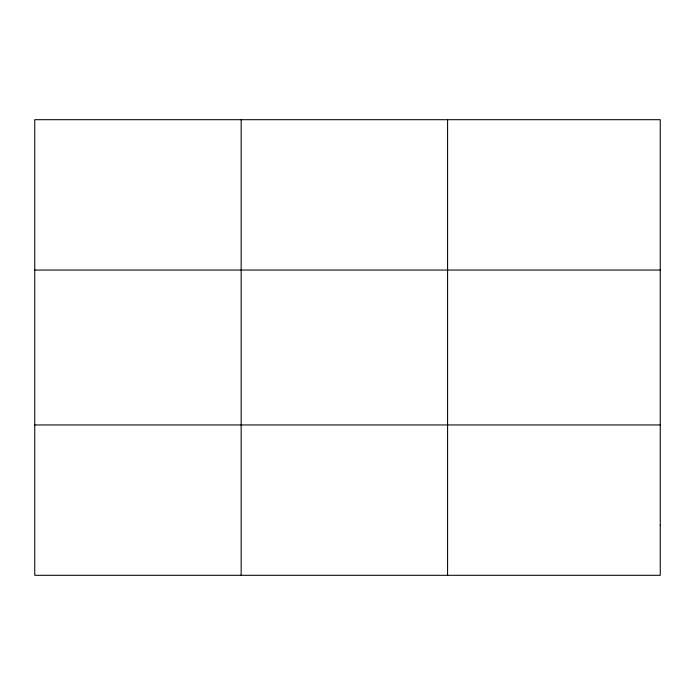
<?xml version="1.0" encoding="UTF-8"?>
<svg xmlns="http://www.w3.org/2000/svg" width="695" height="695" viewBox="0 0 695 695"><rect width="100%" height="100%" fill="white"/><g stroke="black" fill="none" stroke-linecap="round" stroke-linejoin="round"><path stroke-width="1.04" d="M241.165 575.304L241.165 119.696M447.58 575.304L447.58 119.696M34.75 270.051L660.25 270.051M34.75 424.949L660.25 424.949M660.25 525.185L660.25 575.304L34.75 575.304L34.75 119.696L660.25 119.696L660.25 525.185"/></g></svg>
